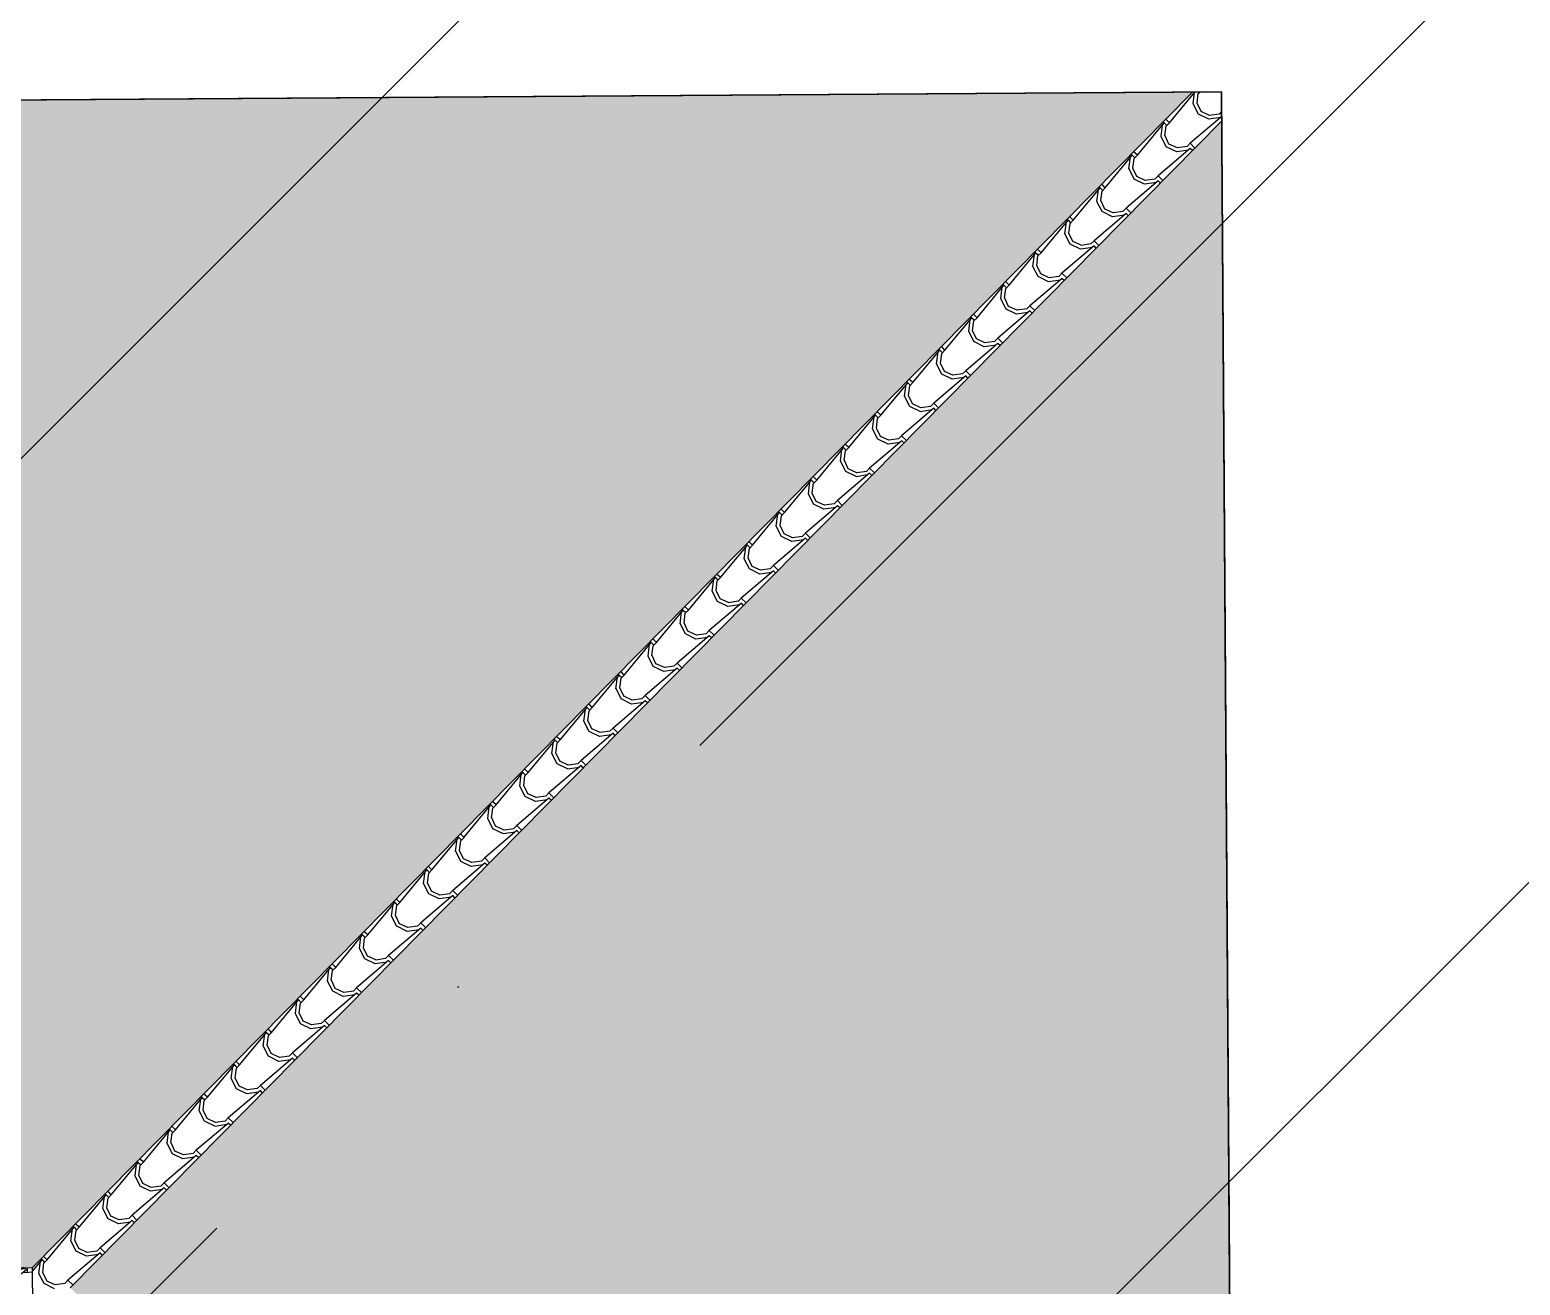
# Model space of a CAD drawing. Header units: millimetres. Extents: x 648844 to 649530, y 1246379 to 1246752.
# Drawn here: x 649252.75 to 649258.21, y 1246501.61 to 1246506.2 of the extents above; entities that cross this region are included whole.
import ezdxf

# ---------------------------------------------------------------- set-up
doc = ezdxf.new("R2010")
doc.units = ezdxf.units.MM
doc.header["$LTSCALE"] = 20
doc.header["$MEASUREMENT"] = 0
doc.layers.get('0').update_dxf_attribs({"linetype": 'CONTINUOUS'})
doc.layers.add('TECHO', color=30, linetype='CONTINUOUS')

# ---------------------------------------------------------------- blocks, each defined once
blk = doc.blocks.new('TEJA45')
at = {"layer": 'TECHO'}
for p, q in [((-4.3811, 0.075), (-4.3811, -0.075)), ((-4.3011, 0.0034), (-4.3389, -0.0155)), ((-4.358, -0.0532), (-4.3521, -0.0969)), ((-4.3389, -0.0155), (-4.3578, -0.0533)), ((-4.3292, -0.0252), (-4.3434, -0.0559)), ((-4.2985, -0.011), (-4.3293, -0.0251)), ((-4.2631, -0.0155), (-4.2986, -0.0108)), ((-4.2514, -0.0273), (-4.2633, -0.0155)), ((-4.234, -0.0099), (-4.2514, -0.0273)), ((-4.1333, -0.1266), (-4.2514, -0.0273)), ((-4.3811, -0.0612), (-4.346, -0.103)), ((-4.346, -0.103), (-4.3495, -0.1065)), ((-4.346, -0.103), (-4.3365, -0.0935)), ((-4.3436, -0.0559), (-4.3389, -0.0913)), ((-4.3389, -0.0911), (-4.3271, -0.103)), ((-4.3271, -0.103), (-4.3365, -0.1124)), ((-4.3271, -0.103), (-4.2279, -0.2211)), ((-4.3365, -0.1124), (-4.3401, -0.116)), ((-4.2207, -0.1337), (-4.2396, -0.1715)), ((-4.2111, -0.1433), (-4.2253, -0.174)), ((-4.1829, -0.1148), (-4.2207, -0.1337)), ((-4.1804, -0.1291), (-4.2111, -0.1433)), ((-4.1393, -0.1205), (-4.183, -0.1146)), ((-4.145, -0.1337), (-4.1804, -0.129)), ((-4.1333, -0.1455), (-4.1451, -0.1337)), ((-4.1253, -0.1186), (-4.1333, -0.1266)), ((-4.1159, -0.1281), (-4.1333, -0.1455)), ((-4.0151, -0.2447), (-4.1333, -0.1455)), ((-4.2398, -0.1713), (-4.2339, -0.2151)), ((-4.2278, -0.2211), (-4.2184, -0.2117)), ((-4.2254, -0.1741), (-4.2207, -0.2095)), ((-4.2207, -0.2093), (-4.2089, -0.2211)), ((-4.2278, -0.2211), (-4.2314, -0.2247)), ((-4.2184, -0.2306), (-4.2219, -0.2341)), ((-4.2089, -0.2211), (-4.2184, -0.2306)), ((-4.209, -0.2211), (-4.1097, -0.3393)), ((-4.1026, -0.2518), (-4.1215, -0.2896)), ((-4.0929, -0.2615), (-4.1071, -0.2922)), ((-4.0648, -0.2329), (-4.1026, -0.2518)), ((-4.0622, -0.2473), (-4.093, -0.2615)), ((-4.0211, -0.2387), (-4.0649, -0.2328)), ((-4.0268, -0.2519), (-4.0623, -0.2471)), ((-4.0151, -0.2637), (-4.0269, -0.2518)), ((-4.0072, -0.2368), (-4.0151, -0.2448)), ((-3.9977, -0.2462), (-4.0151, -0.2637)), ((-3.897, -0.3629), (-4.0151, -0.2637)), ((-4.1217, -0.2895), (-4.1157, -0.3332)), ((-4.1073, -0.2922), (-4.1026, -0.3277)), ((-4.1097, -0.3393), (-4.1132, -0.3428)), ((-4.1097, -0.3393), (-4.1002, -0.3298)), ((-4.1002, -0.3487), (-4.1038, -0.3523)), ((-4.1026, -0.3275), (-4.0907, -0.3393)), ((-4.0907, -0.3393), (-4.1002, -0.3487)), ((-4.0908, -0.3393), (-3.9915, -0.4574)), ((-3.9844, -0.37), (-4.0033, -0.4078)), ((-3.9748, -0.3796), (-3.9889, -0.4104)), ((-3.9466, -0.3511), (-3.9844, -0.37)), ((-3.9441, -0.3654), (-3.9748, -0.3796)), ((-3.903, -0.3569), (-3.9467, -0.351)), ((-3.9086, -0.37), (-3.9441, -0.3653)), ((-3.897, -0.3818), (-3.9088, -0.37)), ((-3.889, -0.3549), (-3.897, -0.3629)), ((-3.8795, -0.3644), (-3.897, -0.3818)), ((-3.7788, -0.4811), (-3.897, -0.3818)), ((-4.0035, -0.4077), (-3.9976, -0.4514)), ((-3.9891, -0.4104), (-3.9844, -0.4458)), ((-3.9915, -0.4574), (-3.9951, -0.461)), ((-3.9915, -0.4574), (-3.982, -0.448)), ((-3.982, -0.4669), (-3.9856, -0.4705)), ((-3.9844, -0.4456), (-3.9726, -0.4574)), ((-3.9726, -0.4574), (-3.982, -0.4669)), ((-3.9726, -0.4574), (-3.8734, -0.5756)), ((-3.8662, -0.4881), (-3.8852, -0.5259)), ((-3.8285, -0.4693), (-3.8663, -0.4882)), ((-3.8259, -0.4836), (-3.8566, -0.4978)), ((-3.7848, -0.475), (-3.8285, -0.4691)), ((-3.7905, -0.4882), (-3.8259, -0.4834)), ((-3.7788, -0.5), (-3.7906, -0.4882)), ((-3.7708, -0.4731), (-3.7788, -0.4811)), ((-3.7614, -0.4825), (-3.7788, -0.5)), ((-3.8853, -0.5258), (-3.8794, -0.5695)), ((-3.871, -0.5285), (-3.8662, -0.564)), ((-3.8566, -0.4978), (-3.8708, -0.5285)), ((-3.6606, -0.5992), (-3.7788, -0.5)), ((-3.8733, -0.5756), (-3.8769, -0.5792)), ((-3.8733, -0.5756), (-3.8639, -0.5661)), ((-3.8639, -0.585), (-3.8675, -0.5886)), ((-3.8662, -0.5638), (-3.8544, -0.5756)), ((-3.8544, -0.5756), (-3.8639, -0.585)), ((-3.8545, -0.5756), (-3.7552, -0.6938)), ((-3.7103, -0.5874), (-3.7481, -0.6063)), ((-3.6667, -0.5932), (-3.7104, -0.5873)), ((-3.6527, -0.5913), (-3.6607, -0.5992)), ((-3.7672, -0.644), (-3.7613, -0.6877)), ((-3.7481, -0.6063), (-3.767, -0.6441)), ((-3.7528, -0.6467), (-3.7481, -0.6821)), ((-3.7385, -0.6159), (-3.7526, -0.6467)), ((-3.7078, -0.6018), (-3.7385, -0.6159)), ((-3.6723, -0.6063), (-3.7078, -0.6016)), ((-3.6607, -0.6181), (-3.6725, -0.6063)), ((-3.6432, -0.6007), (-3.6607, -0.6181)), ((-3.5425, -0.7174), (-3.6606, -0.6181)), ((-3.7552, -0.6938), (-3.7587, -0.6973)), ((-3.7552, -0.6938), (-3.7457, -0.6843)), ((-3.7457, -0.7032), (-3.7493, -0.7068)), ((-3.7481, -0.6819), (-3.7363, -0.6938)), ((-3.7363, -0.6938), (-3.7457, -0.7032)), ((-3.7363, -0.6938), (-3.6371, -0.8119)), ((-3.5921, -0.7056), (-3.63, -0.7245)), ((-3.5485, -0.7113), (-3.5922, -0.7054)), ((-3.649, -0.7621), (-3.6431, -0.8059)), ((-3.6299, -0.7244), (-3.6488, -0.7623)), ((-3.6203, -0.7341), (-3.6345, -0.7648)), ((-3.5896, -0.7199), (-3.6203, -0.7341)), ((-3.5542, -0.7245), (-3.5896, -0.7198)), ((-3.5425, -0.7363), (-3.5543, -0.7245)), ((-3.5345, -0.7094), (-3.5425, -0.7174)), ((-3.5251, -0.7189), (-3.5425, -0.7363)), ((-3.4243, -0.8355), (-3.5425, -0.7363)), ((-3.637, -0.8119), (-3.6406, -0.8155)), ((-3.637, -0.8119), (-3.6276, -0.8025)), ((-3.6346, -0.7648), (-3.6299, -0.8003)), ((-3.6299, -0.8001), (-3.6181, -0.8119)), ((-3.6181, -0.8119), (-3.6276, -0.8214)), ((-3.6182, -0.8119), (-3.5189, -0.9301)), ((-3.6276, -0.8214), (-3.6311, -0.8249)), ((-3.5118, -0.8426), (-3.5307, -0.8804)), ((-3.5021, -0.8523), (-3.5163, -0.883)), ((-3.474, -0.8237), (-3.5118, -0.8426)), ((-3.4714, -0.8381), (-3.5022, -0.8522)), ((-3.4304, -0.8295), (-3.4741, -0.8236)), ((-3.436, -0.8426), (-3.4715, -0.8379)), ((-3.4243, -0.8544), (-3.4362, -0.8426)), ((-3.4164, -0.8276), (-3.4243, -0.8355)), ((-3.4069, -0.837), (-3.4243, -0.8544)), ((-3.3062, -0.9537), (-3.4243, -0.8544)), ((-3.5309, -0.8803), (-3.525, -0.924)), ((-3.5189, -0.9301), (-3.5094, -0.9206)), ((-3.5165, -0.883), (-3.5118, -0.9184)), ((-3.5118, -0.9183), (-3.5, -0.9301)), ((-3.5189, -0.9301), (-3.5224, -0.9336)), ((-3.5094, -0.9395), (-3.513, -0.9431)), ((-3.5, -0.9301), (-3.5094, -0.9395)), ((-3.5, -0.9301), (-3.4008, -1.0482)), ((-3.3936, -0.9608), (-3.4125, -0.9986)), ((-3.384, -0.9704), (-3.3982, -1.0011)), ((-3.3558, -0.9419), (-3.3936, -0.9608)), ((-3.3533, -0.9562), (-3.384, -0.9704)), ((-3.3122, -0.9477), (-3.3559, -0.9418)), ((-3.3179, -0.9608), (-3.3533, -0.9561)), ((-3.3062, -0.9726), (-3.318, -0.9608)), ((-3.2982, -0.9457), (-3.3062, -0.9537)), ((-3.2888, -0.9552), (-3.3062, -0.9726)), ((-3.188, -1.0718), (-3.3062, -0.9726)), ((-3.4127, -0.9984), (-3.4068, -1.0422)), ((-3.3983, -1.0012), (-3.3936, -1.0366)), ((-3.3936, -1.0364), (-3.3818, -1.0482)), ((-3.4007, -1.0482), (-3.4043, -1.0518)), ((-3.4007, -1.0482), (-3.3913, -1.0388)), ((-3.3913, -1.0577), (-3.3948, -1.0612)), ((-3.3818, -1.0482), (-3.3913, -1.0577)), ((-3.3818, -1.0482), (-3.2826, -1.1664)), ((-3.2755, -1.0789), (-3.2944, -1.1167)), ((-3.2658, -1.0886), (-3.28, -1.1193)), ((-3.2377, -1.06), (-3.2755, -1.0789)), ((-3.2351, -1.0744), (-3.2659, -1.0886)), ((-3.194, -1.0658), (-3.2378, -1.0599)), ((-3.1997, -1.079), (-3.2352, -1.0742)), ((-3.188, -1.0908), (-3.1998, -1.0789)), ((-3.1801, -1.0639), (-3.188, -1.0719)), ((-3.1706, -1.0733), (-3.188, -1.0908)), ((-3.0699, -1.19), (-3.188, -1.0908)), ((-3.2945, -1.1166), (-3.2886, -1.1603)), ((-3.2802, -1.1193), (-3.2754, -1.1548)), ((-3.2826, -1.1664), (-3.2861, -1.1699)), ((-3.2826, -1.1664), (-3.2731, -1.1569)), ((-3.2731, -1.1758), (-3.2767, -1.1794)), ((-3.2755, -1.1546), (-3.2636, -1.1664)), ((-3.2636, -1.1664), (-3.2731, -1.1758)), ((-3.2637, -1.1664), (-3.1644, -1.2845)), ((-3.1573, -1.1971), (-3.1762, -1.2349)), ((-3.1195, -1.1782), (-3.1573, -1.1971)), ((-3.117, -1.1925), (-3.1477, -1.2067)), ((-3.0759, -1.184), (-3.1196, -1.1781)), ((-3.0816, -1.1971), (-3.117, -1.1924)), ((-3.0699, -1.2089), (-3.0817, -1.1971)), ((-3.0619, -1.182), (-3.0699, -1.19)), ((-3.0524, -1.1915), (-3.0699, -1.2089)), ((-3.1764, -1.2348), (-3.1705, -1.2785)), ((-3.162, -1.2375), (-3.1573, -1.2729)), ((-3.1477, -1.2067), (-3.1618, -1.2374)), ((-2.9517, -1.3082), (-3.0699, -1.2089)), ((-3.1644, -1.2845), (-3.168, -1.2881)), ((-3.1644, -1.2845), (-3.1549, -1.2751)), ((-3.1549, -1.294), (-3.1585, -1.2976)), ((-3.1573, -1.2727), (-3.1455, -1.2845)), ((-3.1455, -1.2845), (-3.1549, -1.294)), ((-3.1455, -1.2845), (-3.0463, -1.4027)), ((-3.0014, -1.2964), (-3.0392, -1.3153)), ((-2.9577, -1.3021), (-3.0014, -1.2962)), ((-2.9437, -1.3002), (-2.9517, -1.3082)), ((-3.0582, -1.3529), (-3.0523, -1.3966)), ((-3.0391, -1.3152), (-3.0581, -1.353)), ((-3.0439, -1.3556), (-3.0391, -1.3911)), ((-3.0295, -1.3249), (-3.0437, -1.3556)), ((-2.9988, -1.3107), (-3.0295, -1.3249)), ((-2.9634, -1.3153), (-2.9988, -1.3105)), ((-2.9517, -1.3271), (-2.9635, -1.3153)), ((-2.9343, -1.3097), (-2.9517, -1.3271)), ((-2.8335, -1.4263), (-2.9517, -1.3271)), ((-3.0462, -1.4027), (-3.0498, -1.4063)), ((-3.0462, -1.4027), (-3.0368, -1.3932)), ((-3.0368, -1.4121), (-3.0403, -1.4157)), ((-3.0391, -1.3909), (-3.0273, -1.4027)), ((-3.0273, -1.4027), (-3.0368, -1.4121)), ((-3.0274, -1.4027), (-2.9281, -1.5209)), ((-2.8832, -1.4145), (-2.921, -1.4334)), ((-2.8396, -1.4203), (-2.8833, -1.4144)), ((-2.9401, -1.4711), (-2.9342, -1.5148)), ((-2.921, -1.4334), (-2.9399, -1.4712)), ((-2.9114, -1.443), (-2.9255, -1.4738)), ((-2.8807, -1.4288), (-2.9114, -1.443)), ((-2.8452, -1.4334), (-2.8807, -1.4287)), ((-2.8336, -1.4452), (-2.8454, -1.4334)), ((-2.8256, -1.4184), (-2.8336, -1.4263)), ((-2.8161, -1.4278), (-2.8336, -1.4452)), ((-2.7154, -1.5445), (-2.8335, -1.4452)), ((-2.9281, -1.5209), (-2.9316, -1.5244)), ((-2.9281, -1.5209), (-2.9186, -1.5114)), ((-2.9257, -1.4738), (-2.921, -1.5092)), ((-2.921, -1.509), (-2.9092, -1.5209)), ((-2.9092, -1.5209), (-2.9186, -1.5303)), ((-2.9092, -1.5209), (-2.81, -1.639)), ((-2.9186, -1.5303), (-2.9222, -1.5339)), ((-2.8028, -1.5515), (-2.8217, -1.5894)), ((-2.7932, -1.5612), (-2.8074, -1.5919)), ((-2.765, -1.5327), (-2.8029, -1.5516)), ((-2.7625, -1.547), (-2.7932, -1.5612)), ((-2.7214, -1.5385), (-2.7651, -1.5325)), ((-2.7271, -1.5516), (-2.7625, -1.5469)), ((-2.7154, -1.5634), (-2.7272, -1.5516)), ((-2.7074, -1.5365), (-2.7154, -1.5445)), ((-2.698, -1.546), (-2.7154, -1.5634)), ((-2.5972, -1.6626), (-2.7154, -1.5634)), ((-2.8219, -1.5892), (-2.816, -1.633)), ((-2.8099, -1.639), (-2.8005, -1.6296)), ((-2.8075, -1.5919), (-2.8028, -1.6274)), ((-2.8028, -1.6272), (-2.791, -1.639)), ((-2.8099, -1.639), (-2.8135, -1.6426)), ((-2.8005, -1.6485), (-2.804, -1.652)), ((-2.791, -1.639), (-2.8005, -1.6485)), ((-2.7911, -1.639), (-2.6918, -1.7572)), ((-2.6847, -1.6697), (-2.7036, -1.7075)), ((-2.675, -1.6794), (-2.6892, -1.7101)), ((-2.6469, -1.6508), (-2.6847, -1.6697)), ((-2.6444, -1.6652), (-2.6751, -1.6793)), ((-2.6032, -1.6566), (-2.647, -1.6507)), ((-2.6089, -1.6697), (-2.6444, -1.665)), ((-2.5972, -1.6815), (-2.6091, -1.6697)), ((-2.5893, -1.6547), (-2.5972, -1.6626)), ((-2.5798, -1.6641), (-2.5972, -1.6815)), ((-2.4791, -1.7808), (-2.5972, -1.6815)), ((-2.7038, -1.7074), (-2.6978, -1.7511)), ((-2.6894, -1.7101), (-2.6847, -1.7455)), ((-2.6847, -1.7454), (-2.6729, -1.7572)), ((-2.6918, -1.7572), (-2.6953, -1.7607)), ((-2.6918, -1.7572), (-2.6823, -1.7477)), ((-2.6823, -1.7666), (-2.6859, -1.7702)), ((-2.6729, -1.7572), (-2.6823, -1.7666)), ((-2.6729, -1.7572), (-2.5737, -1.8753)), ((-2.5665, -1.7879), (-2.5854, -1.8257)), ((-2.5569, -1.7975), (-2.5711, -1.8282)), ((-2.5287, -1.769), (-2.5665, -1.7879)), ((-2.5262, -1.7833), (-2.5569, -1.7975)), ((-2.4851, -1.7748), (-2.5288, -1.7689)), ((-2.4908, -1.7879), (-2.5262, -1.7832)), ((-2.4791, -1.7997), (-2.4909, -1.7879)), ((-2.4711, -1.7728), (-2.4791, -1.7808)), ((-2.4617, -1.7823), (-2.4791, -1.7997)), ((-2.3609, -1.899), (-2.4791, -1.7997)), ((-2.5856, -1.8256), (-2.5797, -1.8693)), ((-2.5712, -1.8282), (-2.5665, -1.8637)), ((-2.5736, -1.8753), (-2.5772, -1.8789)), ((-2.5736, -1.8753), (-2.5642, -1.8659)), ((-2.5642, -1.8848), (-2.5677, -1.8883)), ((-2.5665, -1.8635), (-2.5547, -1.8753)), ((-2.5547, -1.8753), (-2.5642, -1.8848)), ((-2.5547, -1.8753), (-2.4555, -1.9935)), ((-2.4484, -1.906), (-2.4673, -1.9438)), ((-2.4106, -1.8871), (-2.4484, -1.9061)), ((-2.408, -1.9015), (-2.4388, -1.9157)), ((-2.3669, -1.8929), (-2.4106, -1.887)), ((-2.3726, -1.9061), (-2.4081, -1.9013)), ((-2.3609, -1.9179), (-2.3727, -1.906)), ((-2.3529, -1.891), (-2.3609, -1.899)), ((-2.3435, -1.9004), (-2.3609, -1.9179)), ((-2.4674, -1.9437), (-2.4615, -1.9874)), ((-2.4531, -1.9464), (-2.4483, -1.9819)), ((-2.4387, -1.9157), (-2.4529, -1.9464)), ((-2.2428, -2.0171), (-2.3609, -1.9179)), ((-2.4554, -1.9935), (-2.459, -1.9971)), ((-2.4554, -1.9935), (-2.446, -1.984)), ((-2.446, -2.0029), (-2.4496, -2.0065)), ((-2.4484, -1.9817), (-2.4365, -1.9935)), ((-2.4365, -1.9935), (-2.446, -2.0029)), ((-2.4366, -1.9935), (-2.3373, -2.1117)), ((-2.2924, -2.0053), (-2.3302, -2.0242)), ((-2.2488, -2.0111), (-2.2925, -2.0052)), ((-2.2348, -2.0091), (-2.2428, -2.0171)), ((-2.3493, -2.0619), (-2.3434, -2.1056)), ((-2.3302, -2.0242), (-2.3491, -2.062)), ((-2.3349, -2.0646), (-2.3302, -2.1)), ((-2.3206, -2.0338), (-2.3348, -2.0645)), ((-2.2899, -2.0196), (-2.3206, -2.0338)), ((-2.2545, -2.0242), (-2.2899, -2.0195)), ((-2.2428, -2.036), (-2.2546, -2.0242)), ((-2.2253, -2.0186), (-2.2428, -2.036)), ((-2.1246, -2.1353), (-2.2428, -2.036)), ((-2.3373, -2.1116), (-2.3409, -2.1152)), ((-2.3373, -2.1116), (-2.3278, -2.1022)), ((-2.3278, -2.1211), (-2.3314, -2.1247)), ((-2.3302, -2.0998), (-2.3184, -2.1116)), ((-2.3184, -2.1116), (-2.3278, -2.1211)), ((-2.3184, -2.1117), (-2.2192, -2.2298)), ((-2.1743, -2.1235), (-2.2121, -2.1424)), ((-2.1306, -2.1292), (-2.1743, -2.1233)), ((-2.1166, -2.1273), (-2.1246, -2.1353)), ((-2.2311, -2.18), (-2.2252, -2.2238)), ((-2.212, -2.1423), (-2.2309, -2.1801)), ((-2.2024, -2.152), (-2.2166, -2.1827)), ((-2.1717, -2.1378), (-2.2024, -2.152)), ((-2.1363, -2.1424), (-2.1717, -2.1377)), ((-2.1246, -2.1542), (-2.1364, -2.1424)), ((-2.1072, -2.1368), (-2.1246, -2.1542)), ((-2.0064, -2.2534), (-2.1246, -2.1542)), ((-2.2191, -2.2298), (-2.2227, -2.2334)), ((-2.2191, -2.2298), (-2.2097, -2.2203)), ((-2.2168, -2.1827), (-2.212, -2.2182)), ((-2.212, -2.218), (-2.2002, -2.2298)), ((-2.2002, -2.2298), (-2.2097, -2.2393)), ((-2.2003, -2.2298), (-2.101, -2.348)), ((-2.2097, -2.2393), (-2.2132, -2.2428)), ((-2.0939, -2.2605), (-2.1128, -2.2983)), ((-2.0843, -2.2701), (-2.0984, -2.3009)), ((-2.0561, -2.2416), (-2.0939, -2.2605)), ((-2.0536, -2.2559), (-2.0843, -2.2701)), ((-2.0124, -2.2474), (-2.0562, -2.2415)), ((-2.0181, -2.2605), (-2.0536, -2.2558)), ((-2.0064, -2.2723), (-2.0183, -2.2605)), ((-1.9985, -2.2455), (-2.0064, -2.2534)), ((-1.989, -2.2549), (-2.0064, -2.2723)), ((-1.8883, -2.3716), (-2.0064, -2.2723)), ((-2.113, -2.2982), (-2.1071, -2.3419)), ((-2.101, -2.348), (-2.0915, -2.3385)), ((-2.0986, -2.3009), (-2.0939, -2.3363)), ((-2.0939, -2.3361), (-2.0821, -2.348)), ((-2.101, -2.348), (-2.1045, -2.3515)), ((-2.0915, -2.3574), (-2.0951, -2.361)), ((-2.0821, -2.348), (-2.0915, -2.3574)), ((-2.0821, -2.348), (-1.9829, -2.4661)), ((-1.9757, -2.3786), (-1.9946, -2.4165)), ((-1.9661, -2.3883), (-1.9803, -2.419)), ((-1.9379, -2.3598), (-1.9758, -2.3787)), ((-1.9354, -2.3741), (-1.9661, -2.3883)), ((-1.8943, -2.3656), (-1.938, -2.3597)), ((-1.9, -2.3787), (-1.9354, -2.374)), ((-1.8883, -2.3905), (-1.9001, -2.3787)), ((-1.8803, -2.3636), (-1.8883, -2.3716)), ((-1.8709, -2.3731), (-1.8883, -2.3905)), ((-1.7701, -2.4897), (-1.8883, -2.3905)), ((-1.9948, -2.4163), (-1.9889, -2.4601)), ((-1.9804, -2.419), (-1.9757, -2.4545)), ((-1.9757, -2.4543), (-1.9639, -2.4661)), ((-1.9828, -2.4661), (-1.9864, -2.4697)), ((-1.9828, -2.4661), (-1.9734, -2.4567)), ((-1.9734, -2.4756), (-1.9769, -2.4791)), ((-1.9639, -2.4661), (-1.9734, -2.4756)), ((-1.964, -2.4661), (-1.8647, -2.5843)), ((-1.8576, -2.4968), (-1.8765, -2.5346)), ((-1.8479, -2.5064), (-1.8621, -2.5372)), ((-1.8198, -2.4779), (-1.8576, -2.4968)), ((-1.8173, -2.4923), (-1.848, -2.5064)), ((-1.7761, -2.4837), (-1.8199, -2.4778)), ((-1.7818, -2.4969), (-1.8173, -2.4921)), ((-1.7701, -2.5087), (-1.7819, -2.4968)), ((-1.7622, -2.4818), (-1.7701, -2.4897)), ((-1.7527, -2.4912), (-1.7701, -2.5087)), ((-1.652, -2.6079), (-1.7701, -2.5086)), ((-1.8766, -2.5345), (-1.8707, -2.5782)), ((-1.8623, -2.5372), (-1.8576, -2.5726)), ((-1.8647, -2.5843), (-1.8682, -2.5878)), ((-1.8647, -2.5843), (-1.8552, -2.5748)), ((-1.8552, -2.5937), (-1.8588, -2.5973)), ((-1.8576, -2.5725), (-1.8458, -2.5843)), ((-1.8458, -2.5843), (-1.8552, -2.5937)), ((-1.8458, -2.5843), (-1.7465, -2.7024)), ((-1.7394, -2.615), (-1.7583, -2.6528)), ((-1.7016, -2.5961), (-1.7394, -2.615)), ((-1.6991, -2.6104), (-1.7298, -2.6246)), ((-1.658, -2.6019), (-1.7017, -2.596)), ((-1.6637, -2.615), (-1.6991, -2.6103)), ((-1.652, -2.6268), (-1.6638, -2.615)), ((-1.644, -2.5999), (-1.652, -2.6079)), ((-1.6346, -2.6094), (-1.652, -2.6268)), ((-1.7585, -2.6527), (-1.7526, -2.6964)), ((-1.7441, -2.6553), (-1.7394, -2.6908)), ((-1.7298, -2.6246), (-1.744, -2.6553)), ((-1.5338, -2.7261), (-1.652, -2.6268)), ((-1.7465, -2.7024), (-1.7501, -2.706)), ((-1.7465, -2.7024), (-1.737, -2.693)), ((-1.737, -2.7119), (-1.7406, -2.7154)), ((-1.7394, -2.6906), (-1.7276, -2.7024)), ((-1.7276, -2.7024), (-1.737, -2.7119)), ((-1.7276, -2.7024), (-1.6284, -2.8206)), ((-1.5835, -2.7142), (-1.6213, -2.7332)), ((-1.5398, -2.72), (-1.5835, -2.7141)), ((-1.5258, -2.7181), (-1.5338, -2.7261)), ((-1.6403, -2.7708), (-1.6344, -2.8145)), ((-1.6213, -2.7331), (-1.6402, -2.7709)), ((-1.626, -2.7735), (-1.6212, -2.8089)), ((-1.6116, -2.7428), (-1.6258, -2.7735)), ((-1.5809, -2.7286), (-1.6117, -2.7427)), ((-1.5455, -2.7332), (-1.581, -2.7284)), ((-1.5338, -2.745), (-1.5456, -2.7332)), ((-1.5164, -2.7275), (-1.5338, -2.745)), ((-1.4157, -2.8442), (-1.5338, -2.745)), ((-1.6283, -2.8206), (-1.6319, -2.8242)), ((-1.6283, -2.8206), (-1.6189, -2.8111)), ((-1.6189, -2.83), (-1.6225, -2.8336)), ((-1.6213, -2.8088), (-1.6094, -2.8206)), ((-1.6094, -2.8206), (-1.6189, -2.83)), ((-1.6095, -2.8206), (-1.5102, -2.9388)), ((-1.4653, -2.8324), (-1.5031, -2.8513)), ((-1.4217, -2.8382), (-1.4654, -2.8323)), ((-1.4077, -2.8362), (-1.4157, -2.8442)), ((-1.5222, -2.889), (-1.5163, -2.9327)), ((-1.5031, -2.8513), (-1.522, -2.8891)), ((-1.4935, -2.8609), (-1.5077, -2.8916)), ((-1.4628, -2.8467), (-1.4935, -2.8609)), ((-1.4274, -2.8513), (-1.4628, -2.8466)), ((-1.4157, -2.8631), (-1.4275, -2.8513)), ((-1.3982, -2.8457), (-1.4157, -2.8631)), ((-1.2975, -2.9624), (-1.4157, -2.8631)), ((-1.5102, -2.9387), (-1.5138, -2.9423)), ((-1.5102, -2.9387), (-1.5007, -2.9293)), ((-1.5078, -2.8917), (-1.5031, -2.9271)), ((-1.5031, -2.9269), (-1.4913, -2.9387)), ((-1.4913, -2.9387), (-1.5007, -2.9482)), ((-1.4913, -2.9388), (-1.3921, -3.0569)), ((-1.5007, -2.9482), (-1.5043, -2.9518)), ((-1.3849, -2.9694), (-1.4038, -3.0072)), ((-1.3753, -2.9791), (-1.3895, -3.0098)), ((-1.3472, -2.9506), (-1.385, -2.9695)), ((-1.3446, -2.9649), (-1.3754, -2.9791)), ((-1.3035, -2.9564), (-1.3472, -2.9504)), ((-1.3092, -2.9695), (-1.3447, -2.9648)), ((-1.2975, -2.9813), (-1.3093, -2.9695)), ((-1.2895, -2.9544), (-1.2975, -2.9624)), ((-1.2801, -2.9639), (-1.2975, -2.9813)), ((-1.1793, -3.0805), (-1.2975, -2.9813)), ((-1.404, -3.0071), (-1.3981, -3.0509)), ((-1.392, -3.0569), (-1.3826, -3.0474)), ((-1.3897, -3.0098), (-1.3849, -3.0453)), ((-1.3849, -3.0451), (-1.3731, -3.0569)), ((-1.392, -3.0569), (-1.3956, -3.0605)), ((-1.3826, -3.0664), (-1.3861, -3.0699)), ((-1.3731, -3.0569), (-1.3826, -3.0664)), ((-1.3732, -3.0569), (-1.2739, -3.1751)), ((-1.2668, -3.0876), (-1.2857, -3.1254)), ((-1.2572, -3.0972), (-1.2713, -3.128)), ((-1.229, -3.0687), (-1.2668, -3.0876)), ((-1.2265, -3.083), (-1.2572, -3.0972)), ((-1.1853, -3.0745), (-1.2291, -3.0686)), ((-1.191, -3.0876), (-1.2265, -3.0829)), ((-1.1793, -3.0994), (-1.1912, -3.0876)), ((-1.1714, -3.0726), (-1.1793, -3.0805)), ((-1.1619, -3.082), (-1.1793, -3.0994)), ((-1.0612, -3.1987), (-1.1793, -3.0994)), ((-1.2858, -3.1253), (-1.2799, -3.169)), ((-1.2715, -3.128), (-1.2668, -3.1634)), ((-1.2668, -3.1632), (-1.255, -3.1751)), ((-1.2739, -3.1751), (-1.2774, -3.1786)), ((-1.2739, -3.1751), (-1.2644, -3.1656)), ((-1.2644, -3.1845), (-1.268, -3.1881)), ((-1.255, -3.1751), (-1.2644, -3.1845)), ((-1.255, -3.1751), (-1.1558, -3.2932)), ((-1.1486, -3.2058), (-1.1675, -3.2436)), ((-1.139, -3.2154), (-1.1532, -3.2461)), ((-1.1108, -3.1869), (-1.1486, -3.2058)), ((-1.1083, -3.2012), (-1.139, -3.2154)), ((-1.0672, -3.1927), (-1.1109, -3.1868)), ((-1.0729, -3.2058), (-1.1083, -3.2011)), ((-1.0612, -3.2176), (-1.073, -3.2058)), ((-1.0532, -3.1907), (-1.0612, -3.1987)), ((-1.0438, -3.2002), (-1.0612, -3.2176)), ((-0.943, -3.3168), (-1.0612, -3.2176)), ((-1.1677, -3.2435), (-1.1618, -3.2872)), ((-1.1533, -3.2461), (-1.1486, -3.2816)), ((-1.1557, -3.2932), (-1.1593, -3.2968)), ((-1.1557, -3.2932), (-1.1463, -3.2838)), ((-1.1463, -3.3027), (-1.1498, -3.3062)), ((-1.1486, -3.2814), (-1.1368, -3.2932)), ((-1.1368, -3.2932), (-1.1463, -3.3027)), ((-1.1369, -3.2932), (-1.0376, -3.4114)), ((-1.0305, -3.3239), (-1.0494, -3.3617)), ((-0.9927, -3.305), (-1.0305, -3.3239)), ((-0.9902, -3.3193), (-1.0209, -3.3335)), ((-0.949, -3.3108), (-0.9927, -3.3049)), ((-0.9547, -3.324), (-0.9902, -3.3192)), ((-0.943, -3.3358), (-0.9548, -3.3239)), ((-0.9351, -3.3089), (-0.943, -3.3168)), ((-0.9256, -3.3183), (-0.943, -3.3358)), ((-1.0495, -3.3616), (-1.0436, -3.4053)), ((-1.0352, -3.3643), (-1.0305, -3.3997)), ((-1.0209, -3.3335), (-1.035, -3.3643)), ((-0.8249, -3.435), (-0.943, -3.3358)), ((-1.0376, -3.4114), (-1.0411, -3.4149)), ((-1.0376, -3.4114), (-1.0281, -3.4019)), ((-1.0281, -3.4208), (-1.0317, -3.4244)), ((-1.0305, -3.3996), (-1.0187, -3.4114)), ((-1.0187, -3.4114), (-1.0281, -3.4208)), ((-1.0187, -3.4114), (-0.9194, -3.5295)), ((-0.8745, -3.4232), (-0.9123, -3.4421)), ((-0.8309, -3.429), (-0.8746, -3.4231)), ((-0.8169, -3.427), (-0.8249, -3.435)), ((-0.8074, -3.4365), (-0.8249, -3.4539)), ((-0.9314, -3.4798), (-0.9255, -3.5235)), ((-0.9123, -3.4421), (-0.9312, -3.4799)), ((-0.917, -3.4824), (-0.9123, -3.5179)), ((-0.9027, -3.4517), (-0.9169, -3.4824)), ((-0.872, -3.4375), (-0.9027, -3.4517)), ((-0.8366, -3.4421), (-0.872, -3.4374)), ((-0.8249, -3.4539), (-0.8367, -3.4421)), ((-0.7067, -3.5532), (-0.8249, -3.4539)), ((-0.9194, -3.5295), (-0.923, -3.5331)), ((-0.9194, -3.5295), (-0.9099, -3.5201)), ((-0.9099, -3.539), (-0.9135, -3.5426)), ((-0.9123, -3.5177), (-0.9005, -3.5295)), ((-0.9005, -3.5295), (-0.9099, -3.539)), ((-0.9005, -3.5295), (-0.8013, -3.6477)), ((-0.7564, -3.5414), (-0.7942, -3.5603)), ((-0.7127, -3.5471), (-0.7564, -3.5412)), ((-0.6987, -3.5452), (-0.7067, -3.5532)), ((-0.8132, -3.5979), (-0.8073, -3.6417)), ((-0.7942, -3.5602), (-0.8131, -3.598)), ((-0.7845, -3.5699), (-0.7987, -3.6006)), ((-0.7538, -3.5557), (-0.7846, -3.5698)), ((-0.7184, -3.5603), (-0.7539, -3.5555)), ((-0.7067, -3.5721), (-0.7185, -3.5603)), ((-0.6893, -3.5546), (-0.7067, -3.5721)), ((-0.5885, -3.6713), (-0.7067, -3.5721)), ((-0.8012, -3.6477), (-0.8048, -3.6513)), ((-0.8012, -3.6477), (-0.7918, -3.6382)), ((-0.7989, -3.6006), (-0.7941, -3.636)), ((-0.7942, -3.6359), (-0.7823, -3.6477)), ((-0.7823, -3.6477), (-0.7918, -3.6571)), ((-0.7824, -3.6477), (-0.6831, -3.7659)), ((-0.7918, -3.6571), (-0.7954, -3.6607)), ((-0.676, -3.6784), (-0.6949, -3.7162)), ((-0.6664, -3.688), (-0.6806, -3.7187)), ((-0.6382, -3.6595), (-0.676, -3.6784)), ((-0.6357, -3.6738), (-0.6664, -3.688)), ((-0.5945, -3.6653), (-0.6383, -3.6594)), ((-0.6003, -3.6784), (-0.6357, -3.6737)), ((-0.5886, -3.6902), (-0.6004, -3.6784)), ((-0.5806, -3.6633), (-0.5886, -3.6713)), ((-0.5711, -3.6728), (-0.5886, -3.6902)), ((-0.4704, -3.7895), (-0.5885, -3.6902)), ((-0.6951, -3.7161), (-0.6891, -3.7598)), ((-0.6831, -3.7658), (-0.6736, -3.7564)), ((-0.6807, -3.7188), (-0.676, -3.7542)), ((-0.676, -3.754), (-0.6642, -3.7658)), ((-0.6831, -3.7658), (-0.6867, -3.7694)), ((-0.6736, -3.7753), (-0.6772, -3.7789)), ((-0.6642, -3.7658), (-0.6736, -3.7753)), ((-0.6642, -3.7659), (-0.565, -3.884)), ((-0.5578, -3.7965), (-0.5767, -3.8344)), ((-0.5482, -3.8062), (-0.5624, -3.8369)), ((-0.52, -3.7777), (-0.5579, -3.7966)), ((-0.5175, -3.792), (-0.5483, -3.8062)), ((-0.4764, -3.7835), (-0.5201, -3.7776)), ((-0.4821, -3.7966), (-0.5176, -3.7919)), ((-0.4704, -3.8084), (-0.4822, -3.7966)), ((-0.4624, -3.7815), (-0.4704, -3.7895)), ((-0.453, -3.791), (-0.4704, -3.8084)), ((-0.3522, -3.9076), (-0.4704, -3.8084)), ((-0.5769, -3.8342), (-0.571, -3.878)), ((-0.5626, -3.8369), (-0.5578, -3.8724)), ((-0.5578, -3.8722), (-0.546, -3.884)), ((-0.5649, -3.884), (-0.5685, -3.8876)), ((-0.5649, -3.884), (-0.5555, -3.8746)), ((-0.5555, -3.8935), (-0.559, -3.897)), ((-0.546, -3.884), (-0.5555, -3.8935)), ((-0.5461, -3.884), (-0.4468, -4.0022)), ((-0.4397, -3.9147), (-0.4586, -3.9525)), ((-0.4301, -3.9243), (-0.4443, -3.955)), ((-0.4019, -3.8958), (-0.4397, -3.9147)), ((-0.3994, -3.9101), (-0.4301, -3.9243)), ((-0.3582, -3.9016), (-0.402, -3.8957)), ((-0.364, -3.9147), (-0.3994, -3.91)), ((-0.3522, -3.9265), (-0.3641, -3.9147)), ((-0.3443, -3.8997), (-0.3522, -3.9076)), ((-0.3348, -3.9091), (-0.3522, -3.9265)), ((-0.2341, -4.0258), (-0.3522, -3.9265)), ((-0.4587, -3.9524), (-0.4528, -3.9961)), ((-0.4444, -3.9551), (-0.4397, -3.9905)), ((-0.4468, -4.0022), (-0.4503, -4.0057)), ((-0.4468, -4.0022), (-0.4373, -3.9927)), ((-0.4373, -4.0116), (-0.4409, -4.0152)), ((-0.4397, -3.9903), (-0.4279, -4.0022)), ((-0.4279, -4.0022), (-0.4373, -4.0116)), ((-0.4279, -4.0022), (-0.3287, -4.1203)), ((-0.3215, -4.0329), (-0.3404, -4.0707)), ((-0.2837, -4.014), (-0.3215, -4.0329)), ((-0.2812, -4.0283), (-0.3119, -4.0425)), ((-0.2401, -4.0198), (-0.2838, -4.0139)), ((-0.2458, -4.0329), (-0.2812, -4.0282)), ((-0.2341, -4.0447), (-0.2459, -4.0329)), ((-0.2261, -4.0178), (-0.2341, -4.0258)), ((-0.2167, -4.0273), (-0.2341, -4.0447)), ((-0.3406, -4.0706), (-0.3347, -4.1143)), ((-0.3262, -4.0732), (-0.3215, -4.1087)), ((-0.3119, -4.0425), (-0.3261, -4.0732)), ((-0.1159, -4.144), (-0.2341, -4.0447)), ((-0.3286, -4.1203), (-0.3322, -4.1239)), ((-0.3286, -4.1203), (-0.3192, -4.1109)), ((-0.3192, -4.1298), (-0.3227, -4.1333)), ((-0.3215, -4.1085), (-0.3097, -4.1203)), ((-0.3097, -4.1203), (-0.3192, -4.1298)), ((-0.3097, -4.1203), (-0.2105, -4.2385)), ((-0.1656, -4.1321), (-0.2034, -4.151)), ((-0.1219, -4.1379), (-0.1656, -4.132)), ((-0.108, -4.136), (-0.1159, -4.144)), ((-0.0985, -4.1454), (-0.1159, -4.1629)), ((-0.2224, -4.1887), (-0.2165, -4.2324)), ((-0.2034, -4.151), (-0.2223, -4.1888)), ((-0.2081, -4.1914), (-0.2034, -4.2268)), ((-0.1938, -4.1606), (-0.2079, -4.1914)), ((-0.1631, -4.1464), (-0.1938, -4.1606)), ((-0.1276, -4.1511), (-0.1631, -4.1463)), ((-0.1159, -4.1629), (-0.1277, -4.151)), ((0, -4.2602), (-0.1159, -4.1629)), ((-0.2105, -4.2385), (-0.214, -4.242)), ((-0.2105, -4.2385), (-0.201, -4.229)), ((-0.201, -4.2479), (-0.2046, -4.2515)), ((-0.2034, -4.2267), (-0.1915, -4.2385)), ((-0.1915, -4.2385), (-0.201, -4.2479)), ((-0.1916, -4.2385), (-0.0979, -4.35)), ((-0.0474, -4.2503), (-0.0852, -4.2692)), ((-0.0038, -4.2561), (-0.0475, -4.2502)), ((-0.1043, -4.3069), (-0.0984, -4.35)), ((-0.0852, -4.2692), (-0.1041, -4.307)), ((-0.0756, -4.2788), (-0.0898, -4.3095)), ((-0.0449, -4.2646), (-0.0756, -4.2788)), ((-0.0095, -4.2692), (-0.0449, -4.2645)), ((0, -4.2788), (-0.0096, -4.2692)), ((-0.0899, -4.3095), (-0.0852, -4.345)), ((-0.0857, -4.35), (-0.0828, -4.3472)), ((-0.0852, -4.3448), (-0.08, -4.35))]:
    blk.add_line(p, q, dxfattribs=at)

msp = doc.modelspace()

# ---------------------------------------------------------------- hatches: boundary and pattern name
h = msp.add_hatch()
h.set_pattern_fill('ANSI36', scale=20, style=0)
h.set_pattern_definition([(45, (-526.4316, -3378.368), (1.3258252147, 4.8613591207), [6.25, -1.25, 0, -1.25])])
h.paths.add_polyline_path([(649188.8489, 1246478.7077), (649215.2214, 1246513.0434), (649317.3489, 1246513.661), (649322.2913, 1246459.3036), (649201.5072, 1246459.3036)])
h.paths.add_polyline_path([(649253.0039, 1246474.2307), (649282.478, 1246474.2307), (649282.478, 1246479.6564), (649253.0039, 1246479.6564)], flags=24)
at = {"layer": 'TECHO'}
h = msp.add_hatch(dxfattribs=at)
h.set_pattern_fill('SPANTILE', color=9, scale=0.205, angle=127.1028, style=0, pattern_type=2)
h.set_pattern_definition([(85.417289, (649195.727486, 1246519.695029), (-0.1883782567, -2.4613286986), [0.18931176, -4.5434808]), (180.387, (649195.74261, 1246519.88374), (-0.2063799, 0.2036107), [0.0164, -0.1886]), (0.387, (649195.5375, 1246519.89875), (0.2063799, -0.2036107), [0.0574, -0.1476]), (270.387, (649195.5949, 1246519.89914), (-0.2036107, -0.2063799), [0.0205, -0.1845]), (90.387, (649195.72624, 1246519.87952), (0.2036107, 0.2063799), [0.0205, -0.1845]), (0.387, (649195.7261, 1246519.90002), (0.2063799, -0.2036107), [0.0164, -0.1886]), (0.387, (649195.53762, 1246519.88235), (0.2063799, -0.2036107), [0.041, -0.164]), (275.356689, (649195.578615, 1246519.882627), (0.2216088273, -2.4585595087), [0.18931176, -4.5434808]), (307.690889, (649195.5786846, 1246519.8723776), (-2.6884746532, 3.4669228388), [0.05412164, -5.35803375]), (341.95209, (649195.611775, 1246519.82955), (0.41137534, -0.20222578), [0.0518613, -0.5964055]), (18.82189, (649195.661084, 1246519.81348), (-0.40860613, -0.20776421), [0.0518613, -0.5964055]), (53.083089, (649195.710172, 1246519.830215), (2.6413979859, 3.5029225813), [0.05412164, -5.35803375]), (340.162089, (649195.621927, 1246519.843969), (-2.2604864427, 0.8047523317), [0.0415094, -4.10942426]), (20.611889, (649195.660973, 1246519.829882), (2.2494095638, 0.8352136778), [0.0415094, -4.10942426]), (52.981589, (649195.699826, 1246519.844495), (2.0319553999, 2.678783751), [0.04387184, -4.3433196]), (307.792389, (649195.595043, 1246519.878638), (-2.0679551607, 2.6510915838), [0.04387184, -4.3433196])])
h.paths.add_polyline_path([(649249.8257, 1246501.6502), (649245.5219, 1246505.8962), (649257.0095, 1246505.9738), (649252.7635, 1246501.67)])
h = msp.add_hatch(dxfattribs=at)
h.set_pattern_fill('SPANTILE', color=9, scale=0.205, angle=397.1028, style=0, pattern_type=2)
h.set_pattern_definition([(5.356689, (649306.59398, 1246520.837467), (-2.4585595087, -0.2216088273), [0.18931176, -4.5434808]), (270.387, (649306.78247, 1246520.85514), (0.2063799, -0.2036107), [0.0164, -0.1886]), (90.387, (649306.80025, 1246520.65026), (-0.2063799, 0.2036107), [0.0574, -0.1476]), (180.387, (649306.79986, 1246520.70765), (-0.2036107, -0.2063799), [0.0205, -0.1845]), (0.387, (649306.77848, 1246520.83871), (0.2036107, 0.2063799), [0.0205, -0.1845]), (90.387, (649306.79898, 1246520.83885), (-0.2063799, 0.2036107), [0.0164, -0.1886]), (90.387, (649306.78385, 1246520.65015), (-0.2063799, 0.2036107), [0.041, -0.164]), (175.417289, (649306.783573, 1246520.691144), (-2.4613286986, 0.1883782567), [0.18931176, -4.5434808]), (143.083089, (649306.773323, 1246520.691075), (3.5029225813, -2.6413979859), [0.05412164, -5.35803375]), (108.82189, (649306.73005, 1246520.723583), (-0.20776421, 0.40860613), [0.0518613, -0.5964055]), (71.95209, (649306.71332, 1246520.77267), (-0.20222578, -0.41137534), [0.0518613, -0.5964055]), (37.690889, (649306.729388, 1246520.821981), (3.4669228388, 2.6884746532), [0.05412164, -5.35803375]), (110.611889, (649306.744333, 1246520.73393), (0.8352136778, -2.2494095638), [0.0415094, -4.10942426]), (70.162089, (649306.72972, 1246520.772782), (0.8047523317, 2.2604864427), [0.0415094, -4.10942426]), (37.792389, (649306.743807, 1246520.811828), (2.6510915838, 2.0679551607), [0.04387184, -4.3433196]), (142.981589, (649306.779362, 1246520.707516), (2.678783751, -2.0319553999), [0.04387184, -4.3433196])])
h.paths.add_polyline_path([(649257.1736, 1246497.3808), (649252.9011, 1246501.5959), (649257.1163, 1246505.8684)])
h = msp.add_hatch(dxfattribs=at)
h.set_pattern_fill('SPANTILE', color=9, scale=0.1645, angle=217.1028, style=0, pattern_type=2)
h.set_pattern_definition([(355.417289, (649195.3740315, 1246519.7463024), (-1.9750661996, 0.1511620645), [0.15191114, -3.6458663]), (90.387, (649195.52546, 1246519.73416), (0.1633852, 0.1656073), [0.01316, -0.15134]), (270.387, (649195.5375, 1246519.89875), (-0.1633852, -0.1656073), [0.04606, -0.11844]), (180.387, (649195.53782, 1246519.85269), (-0.1656073, 0.1633852), [0.01645, -0.14805]), (0.387, (649195.52208, 1246519.7473), (0.1656073, -0.1633852), [0.01645, -0.14805]), (270.387, (649195.53853, 1246519.74741), (-0.1633852, -0.1656073), [0.01316, -0.15134]), (270.387, (649195.52435, 1246519.89866), (-0.1633852, -0.1656073), [0.0329, -0.1316]), (185.356689, (649195.524568, 1246519.865762), (-1.9728440935, -0.17782757115), [0.15191114, -3.6458663]), (217.690889, (649195.516343, 1246519.8657064), (2.7819941804, 2.1573369778), [0.0434293, -4.29949537]), (251.95209, (649195.481977, 1246519.839154), (-0.16227386, -0.33010363), [0.04161554, -0.47857903]), (288.82189, (649195.469084, 1246519.799586), (-0.16671811, 0.327881506), [0.04161554, -0.47857903]), (323.083089, (649195.48251, 1246519.7601954), (2.8108817787, -2.11956082284), [0.0434293, -4.29949537]), (250.162089, (649195.493547, 1246519.831007), (0.6457646759, 1.8139025358), [0.0333088, -3.2975624]), (290.611889, (649195.4822435, 1246519.7996745), (0.6702080488, -1.8050140158), [0.0333088, -3.2975624]), (322.981589, (649195.493969, 1246519.768498), (2.1495606197, -1.6305203087), [0.0352045, -3.48524916]), (217.792389, (649195.521367, 1246519.85258), (2.12733934405, 1.6594079216), [0.0352045, -3.48524916])])
h.paths.add_polyline_path([(649249.8267, 1246501.5002), (649252.7645, 1246501.52), (649252.7635, 1246501.67), (649249.8257, 1246501.6502)])

# ---------------------------------------------------------------- linework, layer by layer
at = {"color": 9}
msp.add_lwpolyline([(649257.1744, 1246497.2747), (649257.1156, 1246505.9745), (649245.4159, 1246505.8955), (649245.4746, 1246497.1957), (649257.1744, 1246497.2747)], dxfattribs=at)
at = {"layer": 'TECHO', "color": 9}
for p, q in [((649245.4159, 1246505.8955), (649257.1156, 1246505.9745)), ((649252.7635, 1246501.67), (649257.0095, 1246505.9738)), ((649256.5906, 1246505.971), (649257.1156, 1246505.9745)), ((649257.1156, 1246505.9745), (649257.1744, 1246497.2747)), ((649257.1744, 1246497.2747), (649257.1156, 1246505.9745)), ((649252.9011, 1246501.5959), (649257.1163, 1246505.8684)), ((649249.8257, 1246501.6502), (649252.7635, 1246501.67))]:
    msp.add_line(p, q, dxfattribs=at)

# ---------------------------------------------------------------- block references
at = {"color": 9, "xscale": -1, "rotation": 180.3869889743034}
msp.add_blockref('TEJA45', (649257.145, 1246501.6246), dxfattribs=at)

doc.saveas('drawing.dxf')
